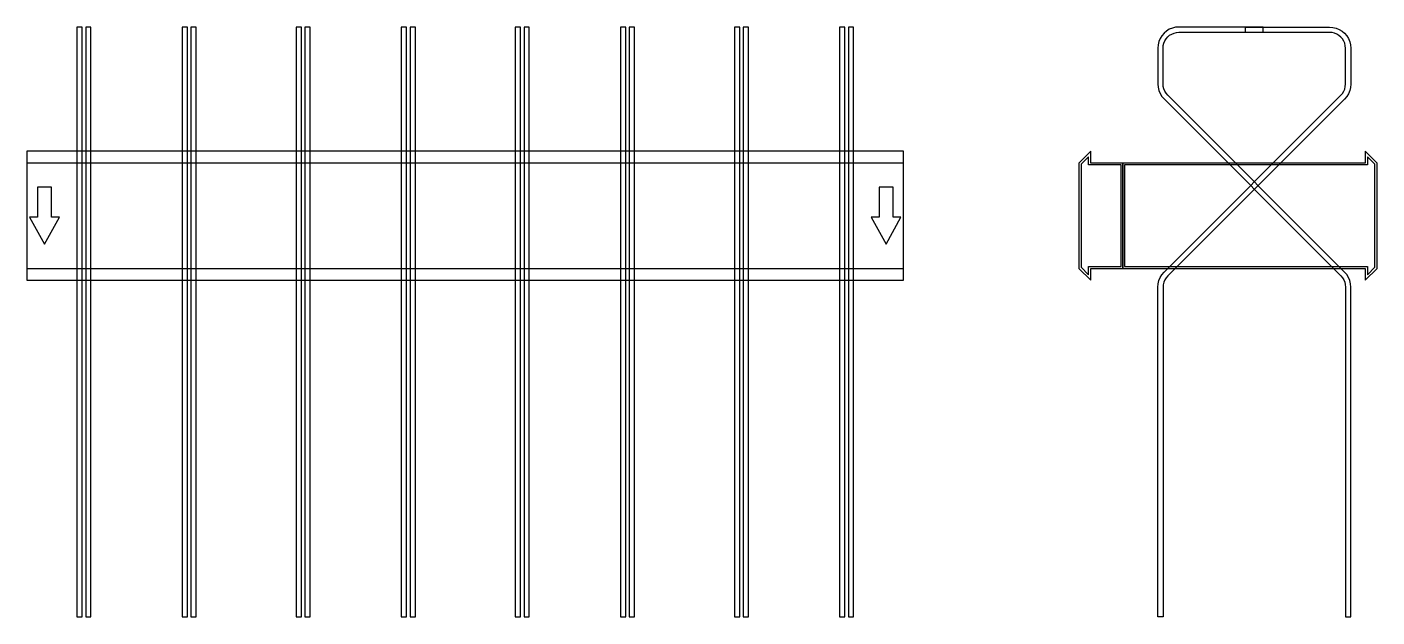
# Model space of a CAD drawing. Extents: x 0 to 1540, y -457 to 215.
import ezdxf

# ---------------------------------------------------------------- set-up
doc = ezdxf.new("R2010")
doc.units = 0
doc.layers.add('Halfen', color=7, linetype='CONTINUOUS')

msp = doc.modelspace()

# ---------------------------------------------------------------- linework, layer by layer
at = {"layer": 'Halfen', "color": 7}
for points in [[(63, -457.177), (63, 215.147), (57, 215.147), (57, -457.177)], [(73, -457.177), (73, 215.147), (67, 215.147), (67, -457.177)], [(183, -457.177), (183, 215.147), (177, 215.147), (177, -457.177)], [(193, -457.177), (193, 215.147), (187, 215.147), (187, -457.177)], [(313, -457.177), (313, 215.147), (307, 215.147), (307, -457.177)], [(323, -457.177), (323, 215.147), (317, 215.147), (317, -457.177)], [(433, -457.177), (433, 215.147), (427, 215.147), (427, -457.177)], [(443, -457.177), (443, 215.147), (437, 215.147), (437, -457.177)], [(563, -457.177), (563, 215.147), (557, 215.147), (557, -457.177)], [(573, -457.177), (573, 215.147), (567, 215.147), (567, -457.177)], [(683, -457.177), (683, 215.147), (677, 215.147), (677, -457.177)], [(693, -457.177), (693, 215.147), (687, 215.147), (687, -457.177)], [(813, -457.177), (813, 215.147), (807, 215.147), (807, -457.177)], [(823, -457.177), (823, 215.147), (817, 215.147), (817, -457.177)], [(933, -457.177), (933, 215.147), (927, 215.147), (927, -457.177)], [(943, -457.177), (943, 215.147), (937, 215.147), (937, -457.177)], [(1510, -457.177), (1510, -81.213), (1509.705, -77.459), (1508.825, -73.797), (1507.384, -70.317), (1505.416, -67.106), (1502.971, -64.243), (1301.272, 137.456), (1299.438, 139.604), (1297.962, 142.012), (1296.881, 144.621), (1296.222, 147.368), (1296, 150.184), (1296, 191.147), (1296.222, 193.963), (1296.881, 196.71), (1297.962, 199.319), (1299.438, 201.728), (1301.272, 203.875), (1303.42, 205.71), (1305.828, 207.186), (1308.438, 208.266), (1311.184, 208.926), (1314, 209.147), (1410, 209.147), (1410, 215.147), (1314, 215.147), (1310.246, 214.852), (1306.584, 213.973), (1303.104, 212.532), (1299.893, 210.564), (1297.029, 208.118), (1294.584, 205.254), (1292.616, 202.043), (1291.175, 198.564), (1290.295, 194.902), (1290, 191.147), (1290, 150.184), (1290.295, 146.429), (1291.175, 142.767), (1292.616, 139.288), (1294.584, 136.077), (1297.029, 133.213), (1498.728, -68.485), (1500.562, -70.633), (1502.038, -73.041), (1503.119, -75.651), (1503.778, -78.397), (1504, -81.213), (1504, -457.177)], [(1290, -457.324), (1290, -81.361), (1290.295, -77.606), (1291.175, -73.944), (1292.616, -70.465), (1294.584, -67.254), (1297.029, -64.39), (1498.728, 137.308), (1500.562, 139.456), (1502.038, 141.865), (1503.119, 144.474), (1503.778, 147.221), (1504, 150.036), (1504, 191), (1503.778, 193.816), (1503.119, 196.562), (1502.038, 199.172), (1500.562, 201.58), (1498.728, 203.728), (1496.58, 205.562), (1494.172, 207.038), (1491.562, 208.119), (1488.816, 208.778), (1486, 209), (1390, 209), (1390, 215), (1486, 215), (1489.754, 214.705), (1493.416, 213.825), (1496.896, 212.384), (1500.107, 210.416), (1502.971, 207.971), (1505.416, 205.107), (1507.384, 201.896), (1508.825, 198.416), (1509.705, 194.754), (1510, 191), (1510, 150.036), (1509.705, 146.282), (1508.825, 142.62), (1507.384, 139.141), (1505.416, 135.929), (1502.971, 133.066), (1301.272, -68.633), (1299.438, -70.78), (1297.962, -73.189), (1296.881, -75.798), (1296.222, -78.545), (1296, -81.361), (1296, -457.324)], [(0, -73.5), (1000, -73.5), (1000, 73.5), (0, 73.5)], [(1250, -60), (1250, 60), (1213.5, 60), (1213.5, 73.5), (1200, 60), (1200, -60), (1213.5, -73.5), (1213.5, -60)], [(1248, -58), (1248, 58), (1211, 58), (1211, 67.25), (1202.5, 58.75), (1202.5, -58.75), (1211, -67.25), (1211, -58)], [(1540, -60), (1540, 60), (1526.5, 73.5), (1526.5, 60), (1250, 60), (1250, -60), (1526.5, -60), (1526.5, -73.5)], [(1537.5, -58.75), (1537.5, 58.75), (1529, 67.25), (1529, 58), (1252, 58), (1252, -58), (1529, -58), (1529, -67.25)], [(0, -60), (1000, -60), (1000, 60), (0, 60)], [(20, -32.5), (37, -1.5), (28, -1.5), (28, 32.5), (12, 32.5), (12, -1.5), (3, -1.5)], [(980, -32.5), (997, -1.5), (988, -1.5), (988, 32.5), (972, 32.5), (972, -1.5), (963, -1.5)]]:
    msp.add_lwpolyline(points, close=True, dxfattribs=at)

doc.saveas('drawing.dxf')
